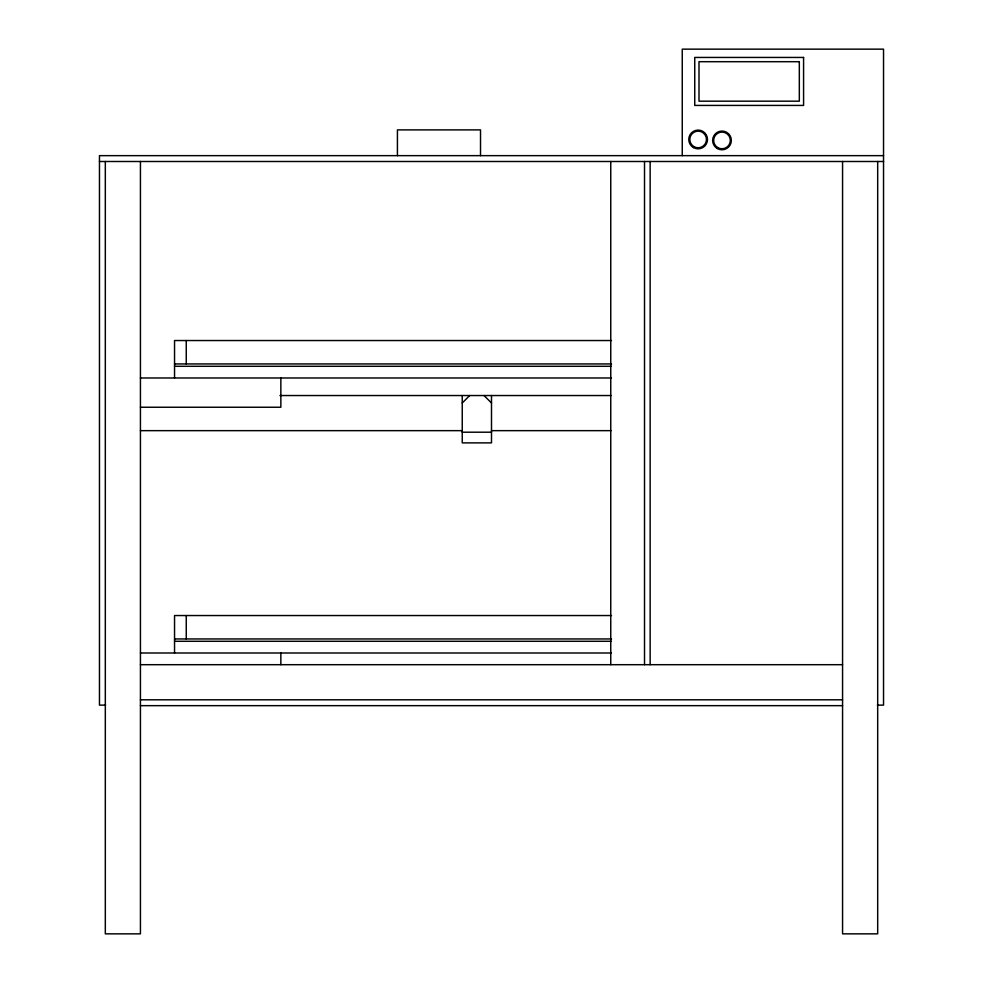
<?xml version="1.0" encoding="UTF-8"?>
<svg xmlns="http://www.w3.org/2000/svg" width="983" height="983" viewBox="0 0 983 983"><rect width="100%" height="100%" fill="white"/><g stroke="black" fill="none" stroke-linecap="round" stroke-linejoin="round"><path stroke-width="1.47" d="M462.243 402.993L469.702 395.535M883.533 155.646L99.467 155.646L99.467 705.13L105.611 705.13M99.467 161.495L883.533 161.495M611.5 340.536L174.544 340.536L174.544 377.988M174.544 363.943L611.5 363.943M174.544 366.29L611.303 366.29M140.434 377.988L611.303 377.988M279.934 395.535L611.082 395.535M140.434 407.245L280.855 407.245L280.855 377.988M140.434 430.652L462.366 430.652M491.5 430.652L611.082 430.652M462.243 432.201L491.5 432.201M611.5 615.542L174.544 615.542L174.544 652.995M174.544 638.95L611.5 638.95M174.544 641.285L611.303 641.285M140.434 652.995L611.303 652.995M140.434 664.692L842.566 664.692M140.434 699.798L842.566 699.798M877.389 705.13L883.533 705.13L883.533 49.15L682.251 49.15L682.251 155.646M140.434 705.659L842.566 705.659M484.054 395.535L491.5 402.993M877.684 161.495L877.684 933.85L842.566 933.85L842.566 161.495M650.144 161.495L650.144 664.692M644.516 161.495L644.516 664.692M610.75 161.495L610.75 664.692M491.5 395.535L491.5 442.878L462.243 442.878L462.243 395.535M480.515 155.646L480.515 129.891L397.427 129.891L397.427 155.646M280.855 652.995L280.855 664.692M186.254 340.536L186.254 363.943M186.254 615.542L186.254 638.95M140.434 161.495L140.434 933.85L105.316 933.85L105.316 161.495M803.578 57.444L694.748 57.444L694.748 105.427L803.578 105.427L803.578 57.444M799.326 61.696L698.999 61.696L698.999 101.175L799.326 101.175L799.326 61.696M693.457 147.573A9.363 9.363 0 0 0 707.502 139.463A9.363 9.363 0 0 0 693.457 131.353A9.363 9.363 0 0 0 693.457 147.573M717.307 148.531A9.363 9.363 0 0 0 731.352 140.422A9.363 9.363 0 0 0 717.307 132.324A9.363 9.363 0 0 0 717.307 148.531M717.811 147.647A8.343 8.343 0 0 0 730.332 140.422A8.343 8.343 0 0 0 717.811 133.197A8.343 8.343 0 0 0 717.811 147.647M693.973 146.664A8.319 8.319 0 0 0 706.458 139.463A8.319 8.319 0 0 0 693.973 132.25A8.319 8.319 0 0 0 693.973 146.664"/></g></svg>
